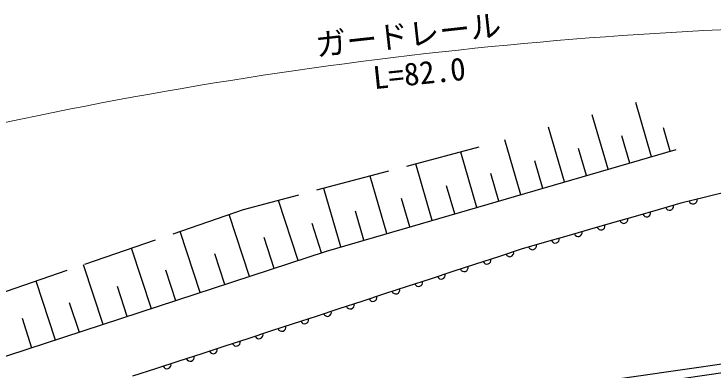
# Model space of a CAD drawing. Units: millimetres, scale not verified. Extents: x 40000 to 680000, y 20000 to 380000.
# Drawn here: x 158362 to 214559, y 311084 to 339682 of the extents above; entities that cross this region are included whole.
import ezdxf
from ezdxf.enums import TextEntityAlignment as Align

# ---------------------------------------------------------------- set-up
doc = ezdxf.new("R2010")
doc.units = ezdxf.units.MM
doc.header["$LTSCALE"] = 1000
doc.linetypes.add('DASHED', pattern=[7.5, 6, -1.5])
doc.layers.add('M-BGD', color=7, linetype='Continuous', lineweight=25)
doc.layers.add('M-STR-HTXT', color=7, linetype='Continuous', lineweight=13)
doc.styles.add('ＭＳ ゴシック', font='')
doc.styles.get('ＭＳ ゴシック').set_extended_font_data('MS Gothic')

msp = doc.modelspace()

# ---------------------------------------------------------------- linework, layer by layer
at = {"layer": 'M-BGD'}
for p, q in [((209619, 328218), (208353, 332580)), ((206126, 327204), (204856, 331582)), ((202621, 326187), (201346, 330580)), ((211121, 328654), (210576, 330532)), ((207874, 327712), (207240, 329896)), ((199103, 325166), (197823, 329575)), ((204375, 326696), (203739, 328889)), ((195573, 324141), (194280, 328594)), ((191994, 323103), (190677, 327640)), ((200864, 325677), (200225, 327878)), ((188347, 322045), (187006, 326667)), ((197339, 324654), (196698, 326863)), ((184632, 320966), (183265, 325677)), ((193792, 323625), (193139, 325872)), ((215906, 325441), (213943, 324959)), ((190179, 322576), (189515, 324866)), ((213943, 324959), (211981, 324477)), ((181210, 319885), (179624, 324712)), ((211981, 324477), (210146, 323950)), ((186498, 321508), (185821, 323841)), ((210146, 323950), (208311, 323423)), ((177303, 318601), (175668, 323575)), ((208311, 323423), (206477, 322895)), ((183097, 320506), (182322, 322864)), ((206477, 322895), (204642, 322368)), ((173336, 317297), (171720, 322213)), ((204642, 322368), (202807, 321841)), ((179280, 319251), (178468, 321721)), ((202807, 321841), (200972, 321314)), ((200972, 321314), (199138, 320786)), ((169415, 316008), (167817, 320866)), ((175314, 317947), (174501, 320419)), ((199138, 320786), (197306, 320187)), ((197306, 320187), (195474, 319588)), ((165539, 314733), (163960, 319536)), ((195474, 319588), (193642, 318989)), ((171370, 316650), (170566, 319094)), ((193642, 318989), (191810, 318390)), ((161709, 313474), (160148, 318220)), ((191810, 318390), (189978, 317791)), ((167471, 315369), (166677, 317784)), ((189978, 317791), (188146, 317192)), ((188146, 317192), (186314, 316593)), ((163618, 314102), (162833, 316489)), ((186314, 316593), (184482, 315994)), ((184482, 315994), (182650, 315395)), ((182650, 315395), (180818, 314796)), ((159810, 312850), (159034, 315209)), ((180818, 314796), (178986, 314197)), ((178986, 314197), (177154, 313598)), ((177154, 313598), (175322, 312999)), ((175322, 312999), (173463, 312395)), ((173463, 312395), (171603, 311790)), ((171603, 311790), (169744, 311185)), ((169744, 311185), (167885, 310580))]:
    msp.add_line(p, q, dxfattribs=at)
at = {"layer": 'M-BGD', "linetype": 'DASHED'}
msp.add_lwpolyline([(195725, 328976), (176794, 323963), (144694, 312889), (107955, 300992), (77501, 292761)], dxfattribs=at)
at = {"layer": 'M-BGD'}
for points in [[(104362, 293069), (107207, 294380), (124191, 301140), (139829, 306372), (183489, 320635), (211601, 328793)], [(224371, 312872), (212490, 311163), (198862, 309192), (189502, 307441), (174232, 303965), (155021, 298793), (154966, 298164), (169552, 302050), (181375, 305142), (194839, 307906), (206497, 309603), (213694, 310643), (224623, 312223)]]:
    msp.add_lwpolyline(points, dxfattribs=at)
for centre, radius, start, end in [((211058, 324232), 319, 199.4004, 12.6692), ((212953, 324756), 339, 200.4128, 7.1824), ((209223, 323704), 319, 199.4031, 12.666), ((207389, 323177), 319, 199.4027, 12.6669), ((205554, 322650), 319, 199.4022, 12.6674), ((203719, 322122), 319, 199.4031, 12.666), ((201884, 321595), 319, 199.4022, 12.6674), ((200050, 321068), 319, 199.4022, 12.6674), ((198215, 320508), 322, 202.0213, 14.1903), ((196383, 319909), 322, 202.0222, 14.1889), ((194551, 319310), 322, 202.0204, 14.1907), ((192719, 318711), 322, 202.0204, 14.1907), ((190887, 318112), 322, 202.0213, 14.1903), ((189055, 317513), 322, 202.0215, 14.1918), ((187223, 316914), 322, 202.0204, 14.1907), ((185391, 316315), 322, 202.0204, 14.1907), ((183559, 315716), 322, 202.0222, 14.1889), ((181727, 315117), 322, 202.0215, 14.1918), ((179895, 314518), 322, 202.0195, 14.1921), ((178063, 313919), 322, 202.0204, 14.1907), ((176231, 313320), 322, 202.0222, 14.1889), ((174384, 312723), 327, 202.7535, 13.2885), ((172525, 312118), 327, 202.7543, 13.2871), ((170665, 311513), 327, 202.7555, 13.2882)]:
    msp.add_arc(centre, radius, start, end, dxfattribs=at)
at = {"layer": 'M-STR-HTXT'}
msp.add_arc((232327, -20117), 358947, 90.0029, 103.48716, dxfattribs=at)

# ---------------------------------------------------------------- texts
at = {"layer": 'M-STR-HTXT', "style": 'ＭＳ ゴシック'}
for s, rotation, p in [('ガードレール', 6.308, (190058, 338010)), ('L=82.0', 5.873, (190942, 334933))]:
    msp.add_text(s, height=1833, rotation=rotation, dxfattribs=at).set_placement(p, align=Align.MIDDLE_CENTER)

doc.saveas('drawing.dxf')
